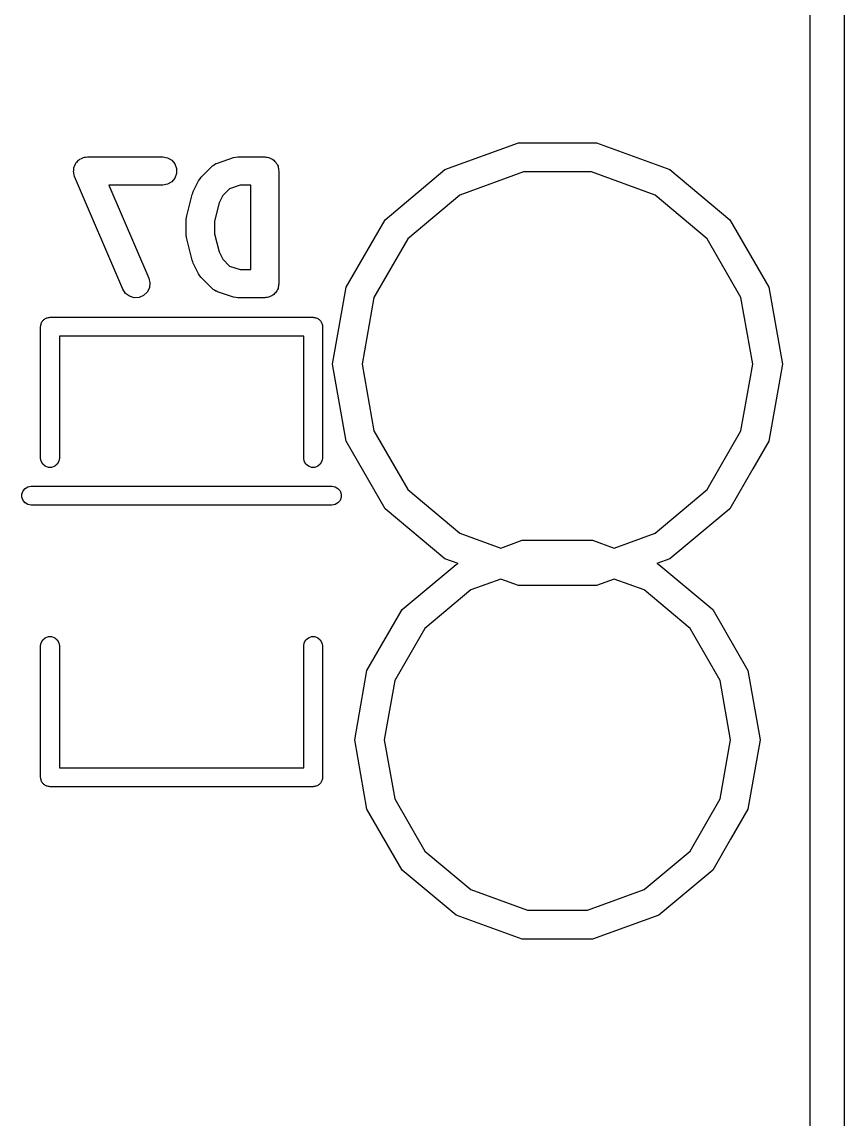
# Model space of a CAD drawing. Extents: x 25.3 to 49.5, y -85 to -25.3.
# Drawn here: x 43.92 to 49.48, y -78 to -70.58 of the extents above; entities that cross this region are included whole.
import ezdxf

# ---------------------------------------------------------------- set-up
doc = ezdxf.new("R2010")
doc.units = 0
doc.header["$MEASUREMENT"] = 0
doc.layers.add('BLACK', color=7, linetype='CONTINUOUS')

msp = doc.modelspace()

# ---------------------------------------------------------------- linework, layer by layer
at = {"layer": 'Black'}
for p, q in [((49.4792, -25.4), (49.4792, -84.836)), ((49.2506, -84.7217), (49.2506, -25.5143)), ((46.7825, -71.5817), (47.2785, -71.4012)), ((47.2785, -71.4012), (47.8064, -71.4012)), ((47.8064, -71.4012), (48.3024, -71.5817)), ((44.2991, -71.5272), (44.3062, -71.5187)), ((44.3062, -71.5187), (44.3111, -71.5159)), ((44.3111, -71.5159), (44.3152, -71.512)), ((44.3152, -71.512), (44.3253, -71.5077)), ((44.3253, -71.5077), (44.3348, -71.5022)), ((44.3348, -71.5022), (44.3404, -71.5012)), ((44.3404, -71.5012), (44.3457, -71.499)), ((44.3457, -71.499), (44.3566, -71.4984)), ((44.3566, -71.4984), (44.3674, -71.4965)), ((44.3674, -71.4965), (44.8754, -71.4965)), ((44.8754, -71.4965), (44.908, -71.5022)), ((44.908, -71.5022), (44.9366, -71.5187)), ((44.9366, -71.5187), (44.9579, -71.5441)), ((45.2444, -71.5376), (45.3533, -71.5014)), ((45.3533, -71.5014), (45.3684, -71.4991)), ((45.3684, -71.4991), (45.3834, -71.4965)), ((45.3834, -71.4965), (45.5648, -71.4965)), ((45.5648, -71.4965), (45.573, -71.4979)), ((45.573, -71.4979), (45.5814, -71.4979)), ((45.5814, -71.4979), (45.5892, -71.5008)), ((45.5892, -71.5008), (45.5974, -71.5022)), ((45.5974, -71.5022), (45.6046, -71.5064)), ((45.6046, -71.5064), (45.6125, -71.5092)), ((45.6125, -71.5092), (45.6188, -71.5146)), ((45.6188, -71.5146), (45.6261, -71.5187)), ((45.6261, -71.5187), (45.6314, -71.5251)), ((44.2723, -71.597), (44.2736, -71.5861)), ((44.2736, -71.5752), (44.2755, -71.5698)), ((44.2736, -71.5861), (44.2736, -71.5752)), ((44.2755, -71.5698), (44.2762, -71.5642)), ((44.2762, -71.5642), (44.2812, -71.5544)), ((44.2812, -71.5544), (44.2849, -71.5441)), ((44.2849, -71.5441), (44.2886, -71.5397)), ((44.2886, -71.5397), (44.2911, -71.5347)), ((44.2911, -71.5347), (44.2991, -71.5272)), ((44.9579, -71.5441), (44.9692, -71.5752)), ((44.9692, -71.5752), (44.9692, -71.6083)), ((45.1346, -71.6332), (45.2072, -71.5606)), ((45.2072, -71.5606), (45.2117, -71.5575)), ((45.2117, -71.5575), (45.2153, -71.5534)), ((45.2153, -71.5534), (45.2251, -71.5481)), ((45.2251, -71.5481), (45.2343, -71.5417)), ((45.2343, -71.5417), (45.2396, -71.5403)), ((45.2396, -71.5403), (45.2444, -71.5376)), ((45.6314, -71.5251), (45.6378, -71.5305)), ((45.6378, -71.5305), (45.642, -71.5377)), ((45.642, -71.5377), (45.6473, -71.5441)), ((45.6473, -71.5441), (45.6502, -71.5519)), ((45.6502, -71.5519), (45.6543, -71.5591)), ((45.6543, -71.5591), (45.6558, -71.5673)), ((45.6558, -71.5673), (45.6586, -71.5752)), ((45.6586, -71.5752), (45.6586, -71.5835)), ((45.6586, -71.5835), (45.6601, -71.5917)), ((45.6601, -71.5917), (45.6601, -72.3537)), ((46.3781, -71.921), (46.7825, -71.5817)), ((48.3024, -71.5817), (48.7068, -71.921)), ((44.2736, -71.6026), (44.2723, -71.597)), ((44.2736, -71.6083), (44.2736, -71.6026)), ((44.2773, -71.6186), (44.2736, -71.6083)), ((44.2799, -71.6292), (44.2773, -71.6186)), ((44.6064, -72.3912), (44.2799, -71.6292)), ((44.9366, -71.6647), (44.908, -71.6812)), ((44.9579, -71.6393), (44.9366, -71.6647)), ((44.9692, -71.6083), (44.9579, -71.6393)), ((45.0805, -71.7305), (45.1168, -71.658)), ((45.1168, -71.658), (45.1259, -71.6457)), ((45.1259, -71.6457), (45.1346, -71.6332)), ((47.3133, -71.5981), (46.8825, -71.7549)), ((47.7716, -71.5981), (47.3133, -71.5981)), ((48.2024, -71.7549), (47.7716, -71.5981)), ((44.8754, -71.687), (44.5118, -71.687)), ((44.5118, -71.687), (44.7815, -72.3162)), ((44.908, -71.6812), (44.8754, -71.687)), ((45.0733, -71.75), (45.0775, -71.7405)), ((45.0775, -71.7405), (45.0805, -71.7305)), ((45.326, -71.7113), (45.2803, -71.757)), ((45.3989, -71.687), (45.326, -71.7113)), ((45.4696, -71.687), (45.3989, -71.687)), ((45.4696, -72.2585), (45.4696, -71.687)), ((45.037, -71.8952), (45.0733, -71.75)), ((45.2556, -71.8064), (45.2246, -71.93)), ((45.2803, -71.757), (45.2556, -71.8064)), ((46.8825, -71.7549), (46.5313, -72.0496)), ((48.5536, -72.0496), (48.2024, -71.7549)), ((45.0341, -71.9183), (45.0362, -71.9068)), ((45.0341, -72.0271), (45.0341, -71.9183)), ((45.0362, -71.9068), (45.037, -71.8952)), ((45.2246, -71.93), (45.2246, -72.0154)), ((46.1142, -72.3782), (46.3781, -71.921)), ((48.7068, -71.921), (48.9707, -72.3782)), ((45.0362, -72.0386), (45.0341, -72.0271)), ((45.037, -72.0502), (45.0362, -72.0386)), ((45.2246, -72.0154), (45.2556, -72.139)), ((45.0733, -72.1954), (45.037, -72.0502)), ((46.5313, -72.0496), (46.3021, -72.4466)), ((48.7828, -72.4466), (48.5536, -72.0496)), ((45.2556, -72.139), (45.2803, -72.1884)), ((45.0775, -72.2049), (45.0733, -72.1954)), ((45.0805, -72.2149), (45.0775, -72.2049)), ((45.1168, -72.2875), (45.0805, -72.2149)), ((45.2803, -72.1884), (45.326, -72.2342)), ((45.326, -72.2342), (45.3989, -72.2585)), ((45.3989, -72.2585), (45.4696, -72.2585)), ((44.7815, -72.3162), (44.7891, -72.3484)), ((45.1259, -72.2997), (45.1168, -72.2875)), ((45.1346, -72.3122), (45.1259, -72.2997)), ((45.2072, -72.3848), (45.1346, -72.3122)), ((44.6245, -72.4189), (44.6064, -72.3912)), ((44.7852, -72.3812), (44.7702, -72.4108)), ((44.7891, -72.3484), (44.7852, -72.3812)), ((45.2117, -72.3879), (45.2072, -72.3848)), ((45.2153, -72.392), (45.2117, -72.3879)), ((45.2251, -72.3974), (45.2153, -72.392)), ((45.2343, -72.4038), (45.2251, -72.3974)), ((45.2396, -72.4052), (45.2343, -72.4038)), ((45.2444, -72.4078), (45.2396, -72.4052)), ((45.3533, -72.4441), (45.2444, -72.4078)), ((45.642, -72.4077), (45.6378, -72.4149)), ((45.6473, -72.4013), (45.642, -72.4077)), ((45.6502, -72.3935), (45.6473, -72.4013)), ((45.6543, -72.3863), (45.6502, -72.3935)), ((45.6558, -72.3781), (45.6543, -72.3863)), ((45.6586, -72.3703), (45.6558, -72.3781)), ((45.6601, -72.3537), (45.6586, -72.3619)), ((45.6586, -72.3619), (45.6586, -72.3703)), ((46.0225, -72.898), (46.1142, -72.3782)), ((48.9707, -72.3782), (49.0624, -72.898)), ((44.651, -72.4387), (44.6245, -72.4189)), ((44.6827, -72.4483), (44.651, -72.4387)), ((44.7157, -72.4464), (44.6827, -72.4483)), ((44.7461, -72.4334), (44.7157, -72.4464)), ((44.7702, -72.4108), (44.7461, -72.4334)), ((45.3684, -72.4463), (45.3533, -72.4441)), ((45.3834, -72.449), (45.3684, -72.4463)), ((45.5648, -72.449), (45.3834, -72.449)), ((45.573, -72.4475), (45.5648, -72.449)), ((45.5814, -72.4475), (45.573, -72.4475)), ((45.5892, -72.4447), (45.5814, -72.4475)), ((45.5974, -72.4432), (45.5892, -72.4447)), ((45.6046, -72.4391), (45.5974, -72.4432)), ((45.6125, -72.4362), (45.6046, -72.4391)), ((45.6188, -72.4308), (45.6125, -72.4362)), ((45.6261, -72.4267), (45.6188, -72.4308)), ((45.6314, -72.4203), (45.6261, -72.4267)), ((45.6378, -72.4149), (45.6314, -72.4203)), ((46.3021, -72.4466), (46.2225, -72.898)), ((48.8624, -72.898), (48.7828, -72.4466)), ((44.0509, -72.633), (44.0528, -72.6277)), ((44.0528, -72.6277), (44.0537, -72.6223)), ((44.0537, -72.6223), (44.0565, -72.6175)), ((44.0565, -72.6175), (44.0584, -72.6123)), ((44.0584, -72.6123), (44.062, -72.608)), ((44.062, -72.608), (44.0648, -72.6032)), ((44.0648, -72.6032), (44.069, -72.5996)), ((44.069, -72.5996), (44.0726, -72.5954)), ((44.0726, -72.5954), (44.0774, -72.5926)), ((44.0774, -72.5926), (44.0816, -72.589)), ((44.0816, -72.589), (44.0869, -72.5871)), ((44.0869, -72.5871), (44.0917, -72.5843)), ((44.0917, -72.5843), (44.0971, -72.5834)), ((44.0971, -72.5834), (44.1024, -72.5815)), ((44.1024, -72.5815), (44.1079, -72.5815)), ((44.1079, -72.5815), (44.1134, -72.5805)), ((44.1134, -72.5805), (45.8914, -72.5805)), ((45.8914, -72.5805), (45.8969, -72.5815)), ((45.8969, -72.5815), (45.9024, -72.5815)), ((45.9024, -72.5815), (45.9076, -72.5834)), ((45.9076, -72.5834), (45.9131, -72.5843)), ((45.9131, -72.5843), (45.9179, -72.5871)), ((45.9179, -72.5871), (45.9231, -72.589)), ((45.9231, -72.589), (45.9274, -72.5926)), ((45.9274, -72.5926), (45.9322, -72.5954)), ((45.9322, -72.5954), (45.9358, -72.5996)), ((45.9358, -72.5996), (45.94, -72.6032)), ((45.94, -72.6032), (45.9428, -72.608)), ((45.9428, -72.608), (45.9464, -72.6123)), ((45.9464, -72.6123), (45.9483, -72.6175)), ((45.9483, -72.6175), (45.9511, -72.6223)), ((45.9511, -72.6223), (45.952, -72.6277)), ((45.952, -72.6277), (45.9539, -72.633)), ((44.0499, -72.644), (44.0509, -72.6385)), ((44.0499, -73.533), (44.0499, -72.644)), ((44.0509, -72.6385), (44.0509, -72.633)), ((45.9539, -72.633), (45.9539, -72.6385)), ((45.9539, -72.6385), (45.9549, -72.644)), ((45.9549, -72.644), (45.9549, -73.533)), ((45.8279, -72.7075), (44.1769, -72.7075)), ((44.1769, -72.7075), (44.1769, -73.533)), ((45.8279, -73.533), (45.8279, -72.7075)), ((46.1142, -73.4178), (46.0225, -72.898)), ((46.2225, -72.898), (46.3021, -73.3494)), ((48.7828, -73.3494), (48.8624, -72.898)), ((49.0624, -72.898), (48.9707, -73.4178)), ((46.3021, -73.3494), (46.5313, -73.7464)), ((48.5536, -73.7464), (48.7828, -73.3494)), ((46.3781, -73.875), (46.1142, -73.4178)), ((48.9707, -73.4178), (48.8624, -73.6055)), ((44.0537, -73.5547), (44.0499, -73.533)), ((44.0648, -73.5738), (44.0537, -73.5547)), ((44.0816, -73.588), (44.0648, -73.5738)), ((44.1024, -73.5955), (44.0816, -73.588)), ((44.1244, -73.5955), (44.1024, -73.5955)), ((44.1452, -73.588), (44.1244, -73.5955)), ((44.162, -73.5738), (44.1452, -73.588)), ((44.1731, -73.5547), (44.162, -73.5738)), ((44.1769, -73.533), (44.1731, -73.5547)), ((45.8317, -73.5547), (45.8279, -73.533)), ((45.8428, -73.5738), (45.8317, -73.5547)), ((45.8596, -73.588), (45.8428, -73.5738)), ((45.8804, -73.5955), (45.8596, -73.588)), ((45.9024, -73.5955), (45.8804, -73.5955)), ((45.9231, -73.588), (45.9024, -73.5955)), ((45.94, -73.5738), (45.9231, -73.588)), ((45.9511, -73.5547), (45.94, -73.5738)), ((45.9549, -73.533), (45.9511, -73.5547)), ((48.8624, -73.6055), (48.7068, -73.875)), ((43.9314, -73.7553), (43.9456, -73.7384)), ((43.9456, -73.7384), (43.9647, -73.7273)), ((43.9647, -73.7273), (43.9864, -73.7235)), ((43.9864, -73.7235), (46.0184, -73.7235)), ((46.0184, -73.7235), (46.0401, -73.7273)), ((46.0401, -73.7273), (46.0592, -73.7384)), ((46.0592, -73.7384), (46.0734, -73.7553)), ((43.9239, -73.776), (43.9314, -73.7553)), ((43.9239, -73.798), (43.9239, -73.776)), ((43.9314, -73.8187), (43.9239, -73.798)), ((43.9456, -73.8356), (43.9314, -73.8187)), ((46.0734, -73.8187), (46.0592, -73.8356)), ((46.0734, -73.7553), (46.0809, -73.776)), ((46.0809, -73.798), (46.0734, -73.8187)), ((46.0809, -73.776), (46.0809, -73.798)), ((46.5313, -73.7464), (46.8825, -74.0411)), ((48.2024, -74.0411), (48.5536, -73.7464)), ((43.9647, -73.8467), (43.9456, -73.8356)), ((43.9864, -73.8505), (43.9647, -73.8467)), ((46.0184, -73.8505), (43.9864, -73.8505)), ((46.0401, -73.8467), (46.0184, -73.8505)), ((46.0592, -73.8356), (46.0401, -73.8467)), ((46.7825, -74.2143), (46.3781, -73.875)), ((48.7068, -73.875), (48.3024, -74.2143)), ((46.8825, -74.0411), (47.1591, -74.1417)), ((47.9258, -74.1417), (48.2024, -74.0411)), ((47.1591, -74.1417), (47.3046, -74.0888)), ((47.3046, -74.0888), (47.7803, -74.0888)), ((47.7803, -74.0888), (47.9258, -74.1417)), ((46.493, -74.5574), (46.8575, -74.2515)), ((46.8712, -74.2465), (46.7825, -74.2143)), ((46.8575, -74.2515), (46.8712, -74.2465)), ((48.3024, -74.2143), (48.2137, -74.2465)), ((48.2137, -74.2465), (48.2274, -74.2515)), ((48.2274, -74.2515), (48.5919, -74.5574)), ((47.1591, -74.3513), (46.9574, -74.4248)), ((47.2785, -74.3948), (47.1591, -74.3513)), ((47.8064, -74.3948), (47.2785, -74.3948)), ((47.9258, -74.3513), (47.8064, -74.3948)), ((48.1274, -74.4248), (47.9258, -74.3513)), ((46.9574, -74.4248), (46.6462, -74.6859)), ((48.4387, -74.6859), (48.1274, -74.4248)), ((46.2551, -74.9694), (46.493, -74.5574)), ((48.5919, -74.5574), (48.8298, -74.9694)), ((46.6462, -74.6859), (46.443, -75.0378)), ((48.6419, -75.0378), (48.4387, -74.6859)), ((44.0499, -74.803), (44.0537, -74.7813)), ((44.0537, -74.7813), (44.0648, -74.7622)), ((44.0648, -74.7622), (44.0816, -74.748)), ((44.0816, -74.748), (44.1024, -74.7405)), ((44.1024, -74.7405), (44.1244, -74.7405)), ((44.1244, -74.7405), (44.1452, -74.748)), ((44.1452, -74.748), (44.162, -74.7622)), ((44.162, -74.7622), (44.1731, -74.7813)), ((44.1731, -74.7813), (44.1769, -74.803)), ((45.8279, -74.803), (45.8317, -74.7813)), ((45.8317, -74.7813), (45.8428, -74.7622)), ((45.8428, -74.7622), (45.8596, -74.748)), ((45.8596, -74.748), (45.8804, -74.7405)), ((45.8804, -74.7405), (45.9024, -74.7405)), ((45.9024, -74.7405), (45.9231, -74.748)), ((45.9231, -74.748), (45.94, -74.7622)), ((45.94, -74.7622), (45.9511, -74.7813)), ((45.9511, -74.7813), (45.9549, -74.803)), ((44.0499, -75.692), (44.0499, -74.803)), ((44.1769, -74.803), (44.1769, -75.6285)), ((45.8279, -75.6285), (45.8279, -74.803)), ((45.9549, -74.803), (45.9549, -75.692)), ((46.1724, -75.438), (46.2551, -74.9694)), ((48.8298, -74.9694), (48.9124, -75.438)), ((46.443, -75.0378), (46.3725, -75.438)), ((48.7124, -75.438), (48.6419, -75.0378)), ((46.2551, -75.9066), (46.1724, -75.438)), ((46.3725, -75.438), (46.443, -75.8382)), ((48.6419, -75.8382), (48.7124, -75.438)), ((48.9124, -75.438), (48.8298, -75.9066)), ((44.1769, -75.6285), (45.8279, -75.6285)), ((44.0509, -75.6975), (44.0499, -75.692)), ((44.0509, -75.703), (44.0509, -75.6975)), ((44.0528, -75.7082), (44.0509, -75.703)), ((44.0537, -75.7137), (44.0528, -75.7082)), ((44.0565, -75.7185), (44.0537, -75.7137)), ((44.0584, -75.7237), (44.0565, -75.7185)), ((44.062, -75.728), (44.0584, -75.7237)), ((44.0648, -75.7328), (44.062, -75.728)), ((44.069, -75.7364), (44.0648, -75.7328)), ((44.0726, -75.7406), (44.069, -75.7364)), ((44.0774, -75.7434), (44.0726, -75.7406)), ((44.0816, -75.747), (44.0774, -75.7434)), ((44.0869, -75.7489), (44.0816, -75.747)), ((45.9231, -75.747), (45.9179, -75.7489)), ((45.9274, -75.7434), (45.9231, -75.747)), ((45.9322, -75.7406), (45.9274, -75.7434)), ((45.9358, -75.7364), (45.9322, -75.7406)), ((45.94, -75.7328), (45.9358, -75.7364)), ((45.9428, -75.728), (45.94, -75.7328)), ((45.9464, -75.7237), (45.9428, -75.728)), ((45.9483, -75.7185), (45.9464, -75.7237)), ((45.9511, -75.7137), (45.9483, -75.7185)), ((45.952, -75.7082), (45.9511, -75.7137)), ((45.9539, -75.703), (45.952, -75.7082)), ((45.9549, -75.692), (45.9539, -75.6975)), ((45.9539, -75.6975), (45.9539, -75.703)), ((44.0917, -75.7517), (44.0869, -75.7489)), ((44.0971, -75.7526), (44.0917, -75.7517)), ((44.1024, -75.7545), (44.0971, -75.7526)), ((44.1079, -75.7545), (44.1024, -75.7545)), ((44.1134, -75.7555), (44.1079, -75.7545)), ((45.8914, -75.7555), (44.1134, -75.7555)), ((45.8969, -75.7545), (45.8914, -75.7555)), ((45.9024, -75.7545), (45.8969, -75.7545)), ((45.9076, -75.7526), (45.9024, -75.7545)), ((45.9131, -75.7517), (45.9076, -75.7526)), ((45.9179, -75.7489), (45.9131, -75.7517)), ((46.443, -75.8382), (46.6462, -76.1901)), ((48.4387, -76.1901), (48.6419, -75.8382)), ((46.493, -76.3186), (46.2551, -75.9066)), ((48.8298, -75.9066), (48.7124, -76.1099)), ((48.7124, -76.1099), (48.5919, -76.3186)), ((46.6462, -76.1901), (46.9574, -76.4513)), ((48.1274, -76.4513), (48.4387, -76.1901)), ((46.8575, -76.6245), (46.493, -76.3186)), ((48.5919, -76.3186), (48.2274, -76.6245)), ((46.9574, -76.4513), (47.3393, -76.5902)), ((47.7456, -76.5902), (48.1274, -76.4513)), ((47.3046, -76.7872), (46.8575, -76.6245)), ((47.3393, -76.5902), (47.7456, -76.5902)), ((48.2274, -76.6245), (47.7803, -76.7872)), ((47.7803, -76.7872), (47.3046, -76.7872))]:
    msp.add_line(p, q, dxfattribs=at)

doc.saveas('drawing.dxf')
